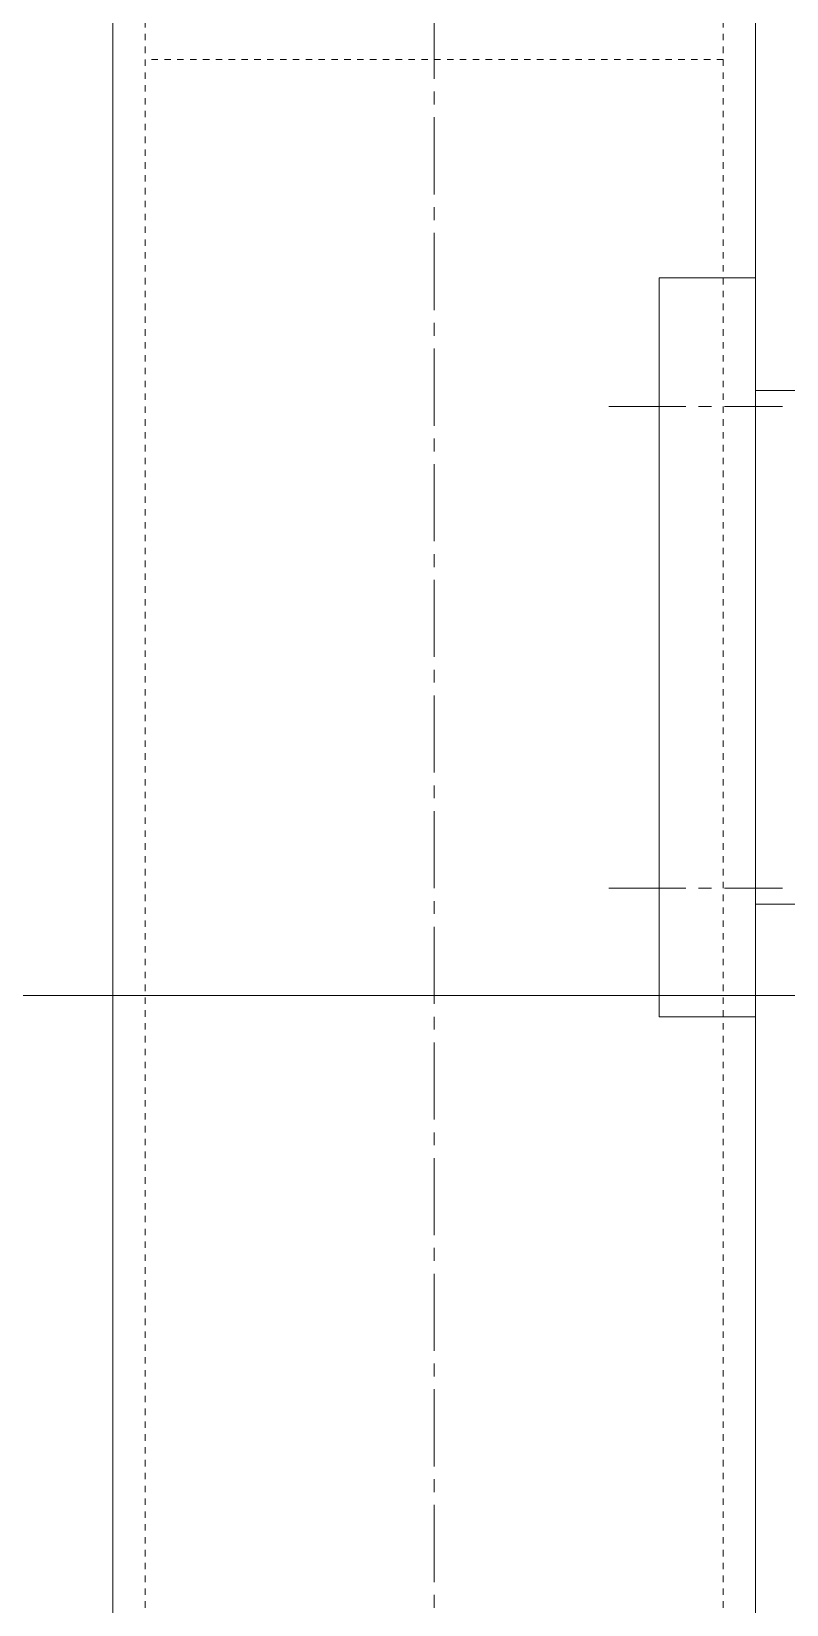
# Model space of a CAD drawing. Header units: millimetres. Extents: x -50460 to 50460, y -35640 to 35640.
# Drawn here: x -33557.4 to -33439.9, y 21930.4 to 22175.3 of the extents above; entities that cross this region are included whole.
import ezdxf

# ---------------------------------------------------------------- set-up
doc = ezdxf.new("R2010")
doc.units = ezdxf.units.MM
for name, pattern in [('双点画线', [22, 12, -2, 2, -2, 2, -2]), ('点画线', [18, 12, -2, 2, -2]), ('虚线', [2, 1, -1])]:
    doc.linetypes.add(name, pattern=pattern)
for name, color, linetype, lineweight in [('7', 30, '双点画线', 18), ('EB0', 7, 'Continuous', 15), ('中心线层', 1, '点画线', 18), ('尺寸线层', 4, 'Continuous', 18), ('粗实线层', 7, 'Continuous', 15), ('粗实线层_1', 7, 'Continuous', 15), ('细实线层', 3, 'Continuous', 18), ('虚线层', 100, '虚线', 18)]:
    doc.layers.add(name, color=color, linetype=linetype, lineweight=lineweight)

# ---------------------------------------------------------------- blocks, each defined once
blk = doc.blocks.new('*X209')
at = {"layer": '细实线层'}
blk.add_line((540.5, 780.81), (-540.5, 780.81), dxfattribs=at)
blk = doc.blocks.new('*X922')
at = {"layer": '粗实线层'}
for p, q in [((0, 115), (15, 115)), ((0, 0), (0, 115)), ((15, 0), (15, 115)), ((0, 0), (15, 0))]:
    blk.add_line(p, q, dxfattribs=at)
blk = doc.blocks.new('*X923')
at = {"layer": '中心线层'}
for p, q in [((51, -24.5), (51, -55.5)), ((35.5, -40), (66.5, -40))]:
    blk.add_line(p, q, dxfattribs=at)
at = {"layer": '粗实线层'}
for p, q in [((0, -80), (0, 0)), ((0, 0), (50, 0)), ((50, 0), (75, -25)), ((75, -25), (75, -55)), ((75, -55), (50, -80)), ((50, -80), (0, -80))]:
    blk.add_line(p, q, dxfattribs=at)
blk.add_circle((51, -40), 12.5, dxfattribs=at)
blk = doc.blocks.new('*X921')
at = {"layer": '粗实线层_1'}
for name, p in [('*X922', (0, 0)), ('*X923', (15, 97.5))]:
    blk.add_blockref(name, p, dxfattribs=at)
blk = doc.blocks.new('*X920')
at = {"layer": '中心线层', "linetype": '点画线', "lineweight": 18}
for p, q in [((-22.83, 37.5), (4.2, 37.5)), ((-22.83, -37.5), (4.2, -37.5))]:
    blk.add_line(p, q, dxfattribs=at)
at = {"layer": '粗实线层_1'}
blk.add_blockref('*X921', (-15, -57.5), dxfattribs=at)
blk = doc.blocks.new('*X856')
at = {"layer": 'EB0'}
blk.add_line((675, 580.22), (675, -669.78), dxfattribs=at)
at = {"layer": '中心线层', "linetype": '点画线', "lineweight": 18}
blk.add_line((725, 583.22), (725, -672.78), dxfattribs=at)
at = {"layer": '虚线层'}
for p, q in [((680, 580.22), (680, -669.78)), ((770, 574.22), (680, 574.22))]:
    blk.add_line(p, q, dxfattribs=at)
at = {"layer": 'EB0'}
blk.add_blockref('*X920', (775, 482.72), dxfattribs=at)
at = {"layer": '粗实线层_1'}
blk.add_line((775, 580.22), (775, -669.78), dxfattribs=at)
at = {"layer": '虚线层'}
blk.add_line((770, 580.22), (770, -669.78), dxfattribs=at)
blk = doc.blocks.new('*X805')
at = {"layer": '尺寸线层'}
blk.add_blockref('*X856', (-1515, 819.78), dxfattribs=at)

msp = doc.modelspace()

# ---------------------------------------------------------------- block references
at = {"layer": '7'}
msp.add_blockref('*X209', (-33769.742, 21244.445), dxfattribs=at)

# ---------------------------------------------------------------- next in the draw order: block references
at = {"layer": '尺寸线层'}
msp.add_blockref('*X805', (-32704.742, 20776.945), dxfattribs=at)

doc.saveas('drawing.dxf')
